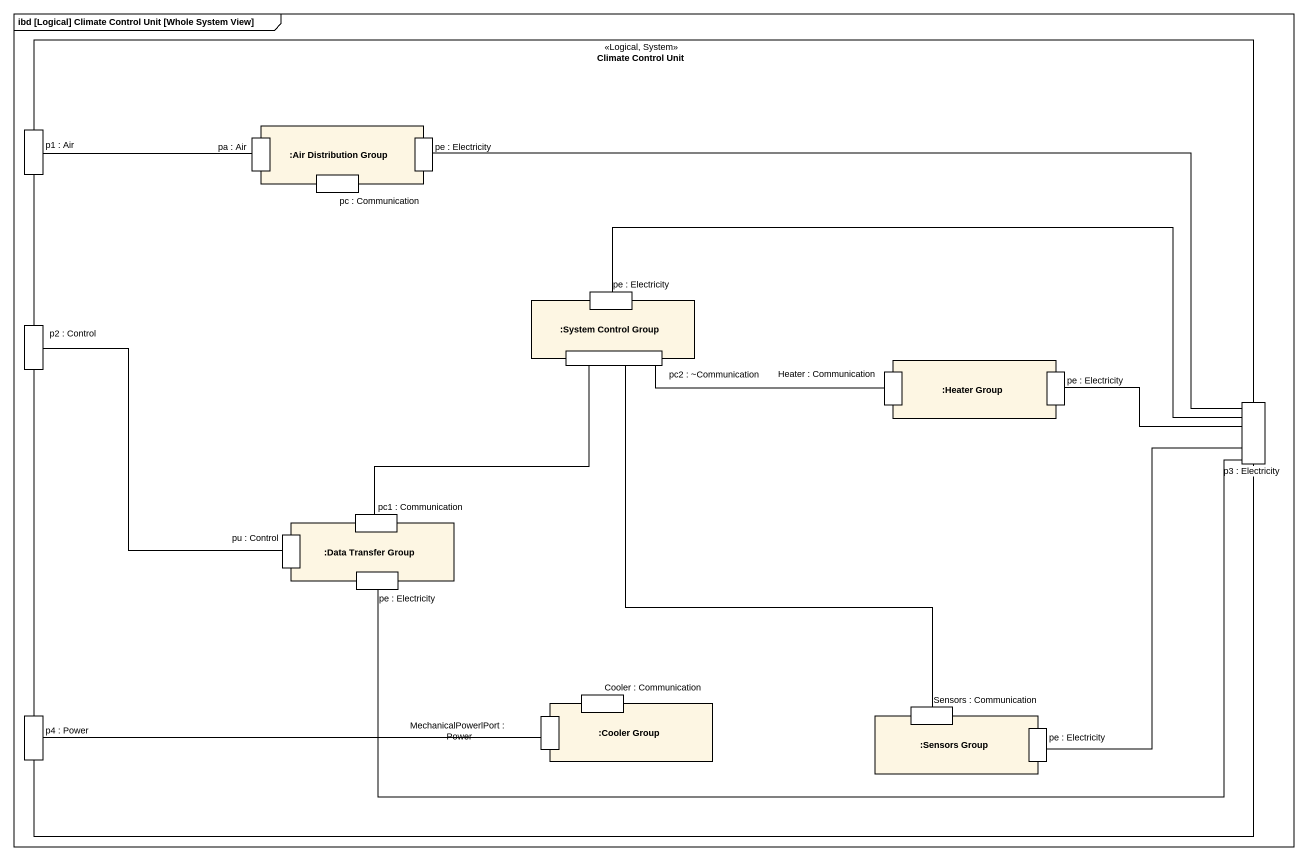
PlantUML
@startuml
mainframe ibd [Logical] Climate Control Unit [Whole System View]
rectangle "Climate Control Unit" as Climate_Control_Unit <<Logical, System>> {
  port "p1 : Air" as p1_Air
  rectangle ":Air Distribution Group" as Air_Distribution_Group {
    port "pa : Air" as pa_Air
    port "pe : Electricity" as pe_Electricity
    port "pc : Communication" as pc_Communication
  }
  port "p2 : Control" as p2_Control
  rectangle ":System Control Group" as System_Control_Group {
    port "pe : Electricity" as pe_Electricity_2
    port "pc2 : ~Communication" as pc2_Communication
  }
  rectangle ":Heater Group" as Heater_Group {
    port "Heater : Communication" as Heater_Communication
    port "pe : Electricity" as pe_Electricity_3
  }
  port "p3 : Electricity" as p3_Electricity
  rectangle ":Data Transfer Group" as Data_Transfer_Group {
    port "pc1 : Communication" as pc1_Communication
    port "pu : Control" as pu_Control
    port "pe : Electricity" as pe_Electricity_4
  }
  rectangle ":Cooler Group" as Cooler_Group {
    port "Cooler : Communication" as Cooler_Communication
    port "MechanicalPowerlPort : Power" as MechanicalPowerlPort_Power
  }
  port "p4 : Power" as p4_Power
  rectangle ":Sensors Group" as Sensors_Group {
    port "Sensors : Communication" as Sensors_Communication
    port "pe : Electricity" as pe_Electricity_5
  }
}
p1_Air -right- pa_Air
p2_Control -- pu_Control
pc2_Communication -right- Heater_Communication
pc2_Communication -- Sensors_Communication
p3_Electricity -left- pe_Electricity
p3_Electricity -left- pe_Electricity_2
p3_Electricity -left- pe_Electricity_3
p3_Electricity -left- pe_Electricity_4
p3_Electricity -- pe_Electricity_5
pc1_Communication -up- pc2_Communication
p4_Power -right- MechanicalPowerlPort_Power
@enduml
